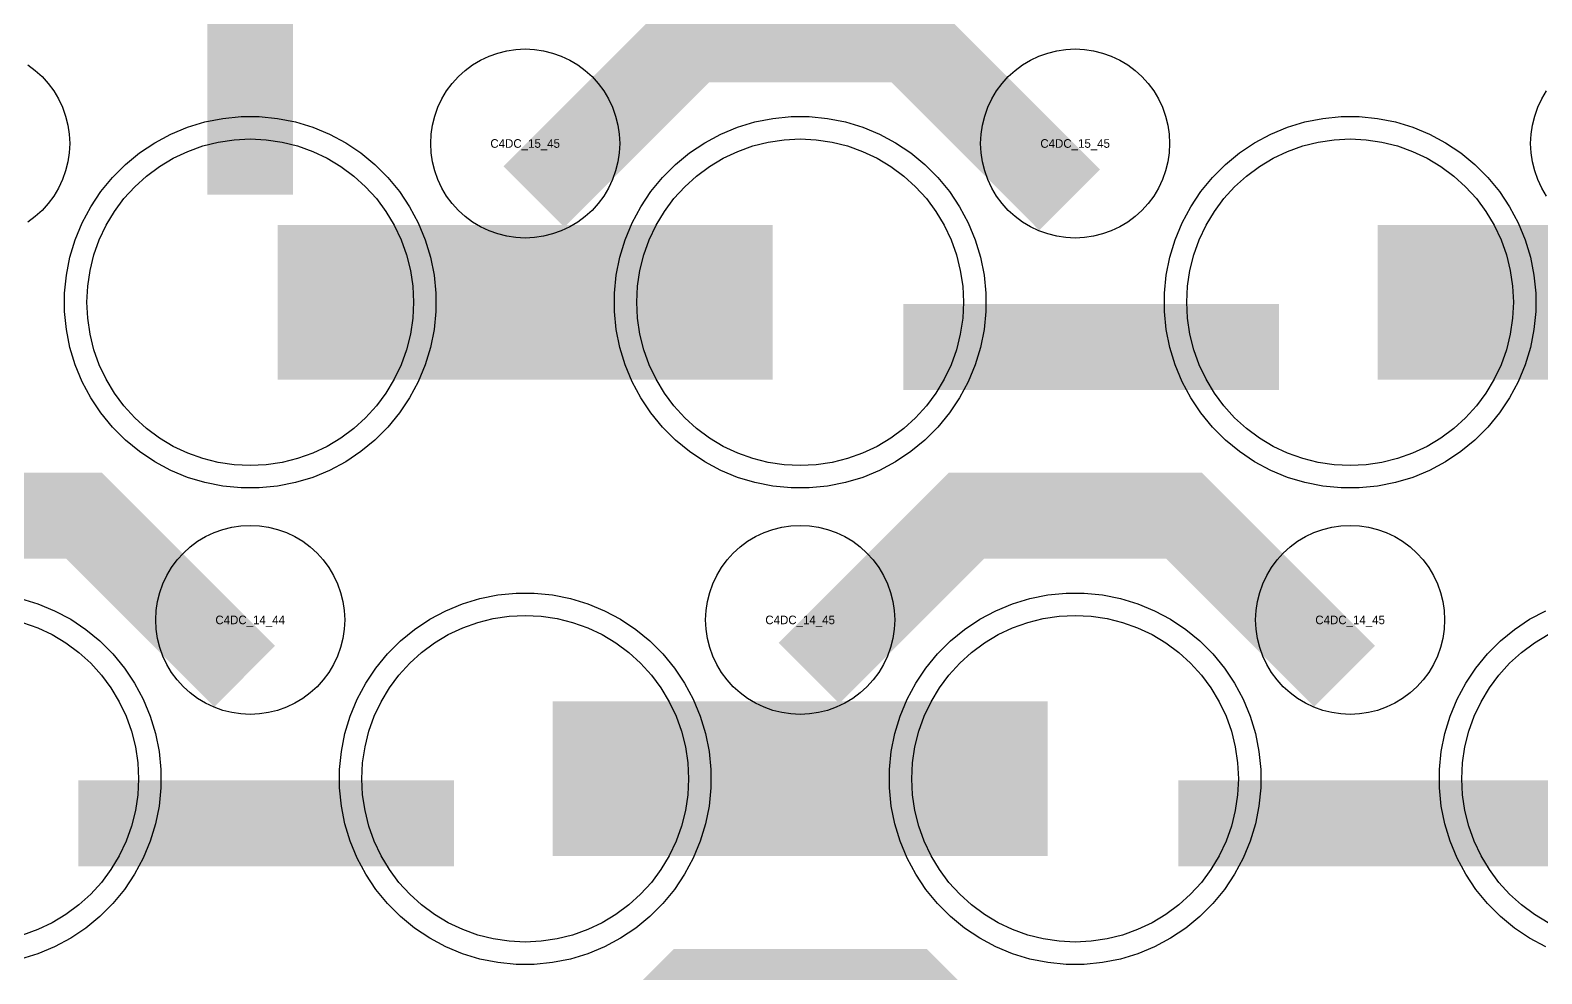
# Model space of a CAD drawing. Extents: x -11880 to 11880, y -14992 to 14992.
# Drawn here: x 2256 to 2695.8, y -12956.4 to -12682 of the extents above; entities that cross this region are included whole.
import ezdxf
from ezdxf.enums import TextEntityAlignment as Align

# ---------------------------------------------------------------- set-up
doc = ezdxf.new("R2010")
doc.units = 0
doc.header["$MEASUREMENT"] = 0
for name, color, linetype in [('GDS_775_DT_237', 138, 'CONTINUOUS'), ('RDL1_FS', 34, 'CONTINUOUS'), ('RDL_BS', 160, 'CONTINUOUS')]:
    doc.layers.add(name, color=color, linetype=linetype)

msp = doc.modelspace()

# ---------------------------------------------------------------- linework, layer by layer
at = {"layer": 'RDL1_FS'}
for points in [[(2320, -12808.614), (2315.343, -12808.385), (2310.732, -12807.701), (2306.209, -12806.569), (2301.819, -12804.997), (2297.605, -12803.005), (2293.605, -12800.607), (2289.86, -12797.829), (2286.406, -12794.699), (2283.276, -12791.245), (2280.498, -12787.5), (2278.1, -12783.5), (2276.108, -12779.286), (2274.536, -12774.896), (2273.404, -12770.373), (2272.72, -12765.762), (2272.491, -12761.105), (2272.72, -12756.448), (2273.404, -12751.837), (2274.536, -12747.314), (2276.108, -12742.924), (2278.1, -12738.71), (2280.498, -12734.71), (2283.276, -12730.965), (2286.406, -12727.511), (2289.86, -12724.381), (2293.605, -12721.603), (2297.605, -12719.205), (2301.819, -12717.213), (2306.209, -12715.641), (2310.732, -12714.509), (2315.343, -12713.825), (2320, -12713.596), (2324.657, -12713.825), (2329.268, -12714.509), (2333.791, -12715.641), (2338.181, -12717.213), (2342.395, -12719.205), (2346.395, -12721.603), (2350.14, -12724.381), (2353.594, -12727.511), (2356.724, -12730.965), (2359.502, -12734.71), (2361.9, -12738.71), (2363.892, -12742.924), (2365.464, -12747.314), (2366.596, -12751.837), (2367.28, -12756.448), (2367.509, -12761.105), (2367.28, -12765.762), (2366.596, -12770.373), (2365.464, -12774.896), (2363.892, -12779.286), (2361.9, -12783.5), (2359.502, -12787.5), (2356.724, -12791.245), (2353.594, -12794.699), (2350.14, -12797.829), (2346.395, -12800.607), (2342.395, -12803.005), (2338.181, -12804.997), (2333.791, -12806.569), (2329.268, -12807.701), (2324.657, -12808.385)], [(2480, -12808.614), (2475.343, -12808.385), (2470.732, -12807.701), (2466.209, -12806.569), (2461.819, -12804.997), (2457.605, -12803.005), (2453.605, -12800.607), (2449.86, -12797.829), (2446.406, -12794.699), (2443.276, -12791.245), (2440.498, -12787.5), (2438.1, -12783.5), (2436.108, -12779.286), (2434.536, -12774.896), (2433.404, -12770.373), (2432.72, -12765.762), (2432.491, -12761.105), (2432.72, -12756.448), (2433.404, -12751.837), (2434.536, -12747.314), (2436.108, -12742.924), (2438.1, -12738.71), (2440.498, -12734.71), (2443.276, -12730.965), (2446.406, -12727.511), (2449.86, -12724.381), (2453.605, -12721.603), (2457.605, -12719.205), (2461.819, -12717.213), (2466.209, -12715.641), (2470.732, -12714.509), (2475.343, -12713.825), (2480, -12713.596), (2484.657, -12713.825), (2489.268, -12714.509), (2493.791, -12715.641), (2498.181, -12717.213), (2502.395, -12719.205), (2506.395, -12721.603), (2510.14, -12724.381), (2513.594, -12727.511), (2516.724, -12730.965), (2519.502, -12734.71), (2521.9, -12738.71), (2523.892, -12742.924), (2525.464, -12747.314), (2526.596, -12751.837), (2527.28, -12756.448), (2527.509, -12761.105), (2527.28, -12765.762), (2526.596, -12770.373), (2525.464, -12774.896), (2523.892, -12779.286), (2521.9, -12783.5), (2519.502, -12787.5), (2516.724, -12791.245), (2513.594, -12794.699), (2510.14, -12797.829), (2506.395, -12800.607), (2502.395, -12803.005), (2498.181, -12804.997), (2493.791, -12806.569), (2489.268, -12807.701), (2484.657, -12808.385)], [(2640, -12808.614), (2635.343, -12808.385), (2630.732, -12807.701), (2626.209, -12806.569), (2621.819, -12804.997), (2617.605, -12803.005), (2613.605, -12800.607), (2609.86, -12797.829), (2606.406, -12794.699), (2603.276, -12791.245), (2600.498, -12787.5), (2598.1, -12783.5), (2596.108, -12779.286), (2594.536, -12774.896), (2593.404, -12770.373), (2592.72, -12765.762), (2592.491, -12761.105), (2592.72, -12756.448), (2593.404, -12751.837), (2594.536, -12747.314), (2596.108, -12742.924), (2598.1, -12738.71), (2600.498, -12734.71), (2603.276, -12730.965), (2606.406, -12727.511), (2609.86, -12724.381), (2613.605, -12721.603), (2617.605, -12719.205), (2621.819, -12717.213), (2626.209, -12715.641), (2630.732, -12714.509), (2635.343, -12713.825), (2640, -12713.596), (2644.657, -12713.825), (2649.268, -12714.509), (2653.791, -12715.641), (2658.181, -12717.213), (2662.395, -12719.205), (2666.395, -12721.603), (2670.14, -12724.381), (2673.594, -12727.511), (2676.724, -12730.965), (2679.502, -12734.71), (2681.9, -12738.71), (2683.892, -12742.924), (2685.464, -12747.314), (2686.596, -12751.837), (2687.28, -12756.448), (2687.509, -12761.105), (2687.28, -12765.762), (2686.596, -12770.373), (2685.464, -12774.896), (2683.892, -12779.286), (2681.9, -12783.5), (2679.502, -12787.5), (2676.724, -12791.245), (2673.594, -12794.699), (2670.14, -12797.829), (2666.395, -12800.607), (2662.395, -12803.005), (2658.181, -12804.997), (2653.791, -12806.569), (2649.268, -12807.701), (2644.657, -12808.385)]]:
    msp.add_lwpolyline(points, close=True, dxfattribs=at)
for points in [[(2328.002, -12761.105, 45, 45, 0), (2400.002, -12761.105, 45, 45, 0)], [(2400.002, -12761.105, 45, 45, 0), (2472.002, -12761.105, 45, 45, 0)], [(2648.002, -12761.105, 45, 45, 0), (2720.002, -12761.105, 45, 45, 0)]]:
    msp.add_lwpolyline(points, format="xyseb", dxfattribs=at)
at = {"layer": 'RDL1_FS', "color": 241, "true_color": 0xf7abae}
for points in [[(2400, -12947.174), (2395.343, -12946.945), (2390.732, -12946.261), (2386.209, -12945.129), (2381.819, -12943.557), (2377.605, -12941.565), (2373.605, -12939.167), (2369.86, -12936.389), (2366.406, -12933.259), (2363.276, -12929.805), (2360.498, -12926.06), (2358.1, -12922.06), (2356.108, -12917.846), (2354.536, -12913.456), (2353.404, -12908.933), (2352.72, -12904.322), (2352.491, -12899.665), (2352.72, -12895.008), (2353.404, -12890.397), (2354.536, -12885.874), (2356.108, -12881.484), (2358.1, -12877.27), (2360.498, -12873.27), (2363.276, -12869.525), (2366.406, -12866.071), (2369.86, -12862.941), (2373.605, -12860.163), (2377.605, -12857.765), (2381.819, -12855.773), (2386.209, -12854.201), (2390.732, -12853.069), (2395.343, -12852.385), (2400, -12852.156), (2404.657, -12852.385), (2409.268, -12853.069), (2413.791, -12854.201), (2418.181, -12855.773), (2422.395, -12857.765), (2426.395, -12860.163), (2430.14, -12862.941), (2433.594, -12866.071), (2436.724, -12869.525), (2439.502, -12873.27), (2441.9, -12877.27), (2443.892, -12881.484), (2445.464, -12885.874), (2446.596, -12890.397), (2447.28, -12895.008), (2447.509, -12899.665), (2447.28, -12904.322), (2446.596, -12908.933), (2445.464, -12913.456), (2443.892, -12917.846), (2441.9, -12922.06), (2439.502, -12926.06), (2436.724, -12929.805), (2433.594, -12933.259), (2430.14, -12936.389), (2426.395, -12939.167), (2422.395, -12941.565), (2418.181, -12943.557), (2413.791, -12945.129), (2409.268, -12946.261), (2404.657, -12946.945)], [(2560, -12947.174), (2555.343, -12946.945), (2550.732, -12946.261), (2546.209, -12945.129), (2541.819, -12943.557), (2537.605, -12941.565), (2533.605, -12939.167), (2529.86, -12936.389), (2526.406, -12933.259), (2523.276, -12929.805), (2520.498, -12926.06), (2518.1, -12922.06), (2516.108, -12917.846), (2514.536, -12913.456), (2513.404, -12908.933), (2512.72, -12904.322), (2512.491, -12899.665), (2512.72, -12895.008), (2513.404, -12890.397), (2514.536, -12885.874), (2516.108, -12881.484), (2518.1, -12877.27), (2520.498, -12873.27), (2523.276, -12869.525), (2526.406, -12866.071), (2529.86, -12862.941), (2533.605, -12860.163), (2537.605, -12857.765), (2541.819, -12855.773), (2546.209, -12854.201), (2550.732, -12853.069), (2555.343, -12852.385), (2560, -12852.156), (2564.657, -12852.385), (2569.268, -12853.069), (2573.791, -12854.201), (2578.181, -12855.773), (2582.395, -12857.765), (2586.395, -12860.163), (2590.14, -12862.941), (2593.594, -12866.071), (2596.724, -12869.525), (2599.502, -12873.27), (2601.9, -12877.27), (2603.892, -12881.484), (2605.464, -12885.874), (2606.596, -12890.397), (2607.28, -12895.008), (2607.509, -12899.665), (2607.28, -12904.322), (2606.596, -12908.933), (2605.464, -12913.456), (2603.892, -12917.846), (2601.9, -12922.06), (2599.502, -12926.06), (2596.724, -12929.805), (2593.594, -12933.259), (2590.14, -12936.389), (2586.395, -12939.167), (2582.395, -12941.565), (2578.181, -12943.557), (2573.791, -12945.129), (2569.268, -12946.261), (2564.657, -12946.945)]]:
    msp.add_lwpolyline(points, close=True, dxfattribs=at)
for points in [[(2253.791, -12854.201), (2258.181, -12855.773), (2262.395, -12857.765), (2266.395, -12860.163), (2270.14, -12862.941), (2273.594, -12866.071), (2276.724, -12869.525), (2279.502, -12873.27), (2281.9, -12877.27), (2283.892, -12881.484), (2285.464, -12885.874), (2286.596, -12890.397), (2287.28, -12895.008), (2287.509, -12899.665), (2287.28, -12904.322), (2286.596, -12908.933), (2285.464, -12913.456), (2283.892, -12917.846), (2281.9, -12922.06), (2279.502, -12926.06), (2276.724, -12929.805), (2273.594, -12933.259), (2270.14, -12936.389), (2266.395, -12939.167), (2262.395, -12941.565), (2258.181, -12943.557), (2253.791, -12945.129)], [(2697.605, -12941.565), (2693.605, -12939.167), (2689.86, -12936.389), (2686.406, -12933.259), (2683.276, -12929.805), (2680.498, -12926.06), (2678.1, -12922.06), (2676.108, -12917.846), (2674.536, -12913.456), (2673.404, -12908.933), (2672.72, -12904.322), (2672.491, -12899.665), (2672.72, -12895.008), (2673.404, -12890.397), (2674.536, -12885.874), (2676.108, -12881.484), (2678.1, -12877.27), (2680.498, -12873.27), (2683.276, -12869.525), (2686.406, -12866.071), (2689.86, -12862.941), (2693.605, -12860.163), (2697.605, -12857.765)]]:
    msp.add_lwpolyline(points, dxfattribs=at)
for points in [[(2408.002, -12899.665, 45, 45, 0), (2480.002, -12899.665, 45, 45, 0)], [(2480.002, -12899.665, 45, 45, 0), (2552.002, -12899.665, 45, 45, 0)]]:
    msp.add_lwpolyline(points, format="xyseb", dxfattribs=at)
at = {"layer": 'RDL_BS'}
for points in [[(2320, -12729.83, 25, 25, 0), (2320, -12623.053, 25, 25, 0)], [(2320, -12653.522, 25, 25, 0), (2320, -12699.142, 25, 25, 0)], [(2402.562, -12730.419, 25, 25, 0), (2448.377, -12684.604, 25, 25, 0), (2481.93, -12684.604, 25, 25, 0)], [(2558.401, -12731.318, 25, 25, 0), (2511.687, -12684.604, 25, 25, 0), (2481.929, -12684.604, 25, 25, 0)], [(2510.016, -12774.118, 25, 25, 0), (2619.281, -12774.118, 25, 25, 0)], [(2318.401, -12869.878, 25, 25, 0), (2271.687, -12823.164, 25, 25, 0), (2241.929, -12823.164, 25, 25, 0)], [(2482.562, -12868.979, 25, 25, 0), (2528.377, -12823.164, 25, 25, 0), (2561.93, -12823.164, 25, 25, 0)], [(2638.401, -12869.878, 25, 25, 0), (2591.687, -12823.164, 25, 25, 0), (2561.929, -12823.164, 25, 25, 0)], [(2402.562, -13007.544, 25, 25, 0), (2448.377, -12961.729, 25, 25, 0), (2481.93, -12961.729, 25, 25, 0)], [(2558.401, -13008.443, 25, 25, 0), (2511.687, -12961.729, 25, 25, 0), (2481.929, -12961.729, 25, 25, 0)]]:
    msp.add_lwpolyline(points, format="xyseb", dxfattribs=at)
for points in [[(2400, -12742.411), (2397.307, -12742.279), (2394.635, -12741.883), (2392.016, -12741.226), (2389.481, -12740.319), (2387.044, -12739.167), (2384.72, -12737.774), (2382.557, -12736.171), (2380.558, -12734.359), (2378.746, -12732.36), (2377.143, -12730.197), (2375.75, -12727.873), (2374.598, -12725.436), (2373.691, -12722.901), (2373.034, -12720.282), (2372.638, -12717.61), (2372.506, -12714.917), (2372.638, -12712.224), (2373.034, -12709.552), (2373.691, -12706.933), (2374.598, -12704.398), (2375.75, -12701.961), (2377.143, -12699.637), (2378.746, -12697.474), (2380.558, -12695.475), (2382.557, -12693.663), (2384.72, -12692.06), (2387.044, -12690.667), (2389.481, -12689.515), (2392.016, -12688.608), (2394.635, -12687.951), (2397.307, -12687.555), (2400, -12687.423), (2402.693, -12687.555), (2405.365, -12687.951), (2407.984, -12688.608), (2410.519, -12689.515), (2412.956, -12690.667), (2415.28, -12692.06), (2417.443, -12693.663), (2419.442, -12695.475), (2421.254, -12697.474), (2422.857, -12699.637), (2424.25, -12701.961), (2425.402, -12704.398), (2426.309, -12706.933), (2426.966, -12709.552), (2427.362, -12712.224), (2427.494, -12714.917), (2427.362, -12717.61), (2426.966, -12720.282), (2426.309, -12722.901), (2425.402, -12725.436), (2424.25, -12727.873), (2422.857, -12730.197), (2421.254, -12732.36), (2419.442, -12734.359), (2417.443, -12736.171), (2415.28, -12737.774), (2412.956, -12739.167), (2410.519, -12740.319), (2407.984, -12741.226), (2405.365, -12741.883), (2402.693, -12742.279)], [(2560, -12742.411), (2557.307, -12742.279), (2554.635, -12741.883), (2552.016, -12741.226), (2549.481, -12740.319), (2547.044, -12739.167), (2544.72, -12737.774), (2542.557, -12736.171), (2540.558, -12734.359), (2538.746, -12732.36), (2537.143, -12730.197), (2535.75, -12727.873), (2534.598, -12725.436), (2533.691, -12722.901), (2533.034, -12720.282), (2532.638, -12717.61), (2532.506, -12714.917), (2532.638, -12712.224), (2533.034, -12709.552), (2533.691, -12706.933), (2534.598, -12704.398), (2535.75, -12701.961), (2537.143, -12699.637), (2538.746, -12697.474), (2540.558, -12695.475), (2542.557, -12693.663), (2544.72, -12692.06), (2547.044, -12690.667), (2549.481, -12689.515), (2552.016, -12688.608), (2554.635, -12687.951), (2557.307, -12687.555), (2560, -12687.423), (2562.693, -12687.555), (2565.365, -12687.951), (2567.984, -12688.608), (2570.519, -12689.515), (2572.956, -12690.667), (2575.28, -12692.06), (2577.443, -12693.663), (2579.442, -12695.475), (2581.254, -12697.474), (2582.857, -12699.637), (2584.25, -12701.961), (2585.402, -12704.398), (2586.309, -12706.933), (2586.966, -12709.552), (2587.362, -12712.224), (2587.494, -12714.917), (2587.362, -12717.61), (2586.966, -12720.282), (2586.309, -12722.901), (2585.402, -12725.436), (2584.25, -12727.873), (2582.857, -12730.197), (2581.254, -12732.36), (2579.442, -12734.359), (2577.443, -12736.171), (2575.28, -12737.774), (2572.956, -12739.167), (2570.519, -12740.319), (2567.984, -12741.226), (2565.365, -12741.883), (2562.693, -12742.279)], [(2317.356, -12815.105), (2312.062, -12814.588), (2306.835, -12813.542), (2301.795, -12812.011), (2296.885, -12809.98), (2292.223, -12807.488), (2287.809, -12804.541), (2283.708, -12801.179), (2279.926, -12797.397), (2276.564, -12793.296), (2273.617, -12788.882), (2271.125, -12784.22), (2269.094, -12779.31), (2267.563, -12774.27), (2266.517, -12769.043), (2266, -12763.749), (2266, -12758.461), (2266.517, -12753.167), (2267.563, -12747.94), (2269.094, -12742.9), (2271.125, -12737.99), (2273.617, -12733.328), (2276.564, -12728.914), (2279.926, -12724.813), (2283.708, -12721.031), (2287.809, -12717.669), (2292.223, -12714.722), (2296.885, -12712.23), (2301.795, -12710.199), (2306.835, -12708.668), (2312.062, -12707.622), (2317.356, -12707.105), (2322.644, -12707.105), (2327.938, -12707.622), (2333.165, -12708.668), (2338.205, -12710.199), (2343.115, -12712.23), (2347.777, -12714.722), (2352.191, -12717.669), (2356.292, -12721.031), (2360.074, -12724.813), (2363.436, -12728.914), (2366.383, -12733.328), (2368.875, -12737.99), (2370.906, -12742.9), (2372.437, -12747.94), (2373.483, -12753.167), (2374, -12758.461), (2374, -12763.749), (2373.483, -12769.043), (2372.437, -12774.27), (2370.906, -12779.31), (2368.875, -12784.22), (2366.383, -12788.882), (2363.436, -12793.296), (2360.074, -12797.397), (2356.292, -12801.179), (2352.191, -12804.541), (2347.777, -12807.488), (2343.115, -12809.98), (2338.205, -12812.011), (2333.165, -12813.542), (2327.938, -12814.588), (2322.644, -12815.105)], [(2477.356, -12815.105), (2472.062, -12814.588), (2466.835, -12813.542), (2461.795, -12812.011), (2456.885, -12809.98), (2452.223, -12807.488), (2447.809, -12804.541), (2443.708, -12801.179), (2439.926, -12797.397), (2436.564, -12793.296), (2433.617, -12788.882), (2431.125, -12784.22), (2429.094, -12779.31), (2427.563, -12774.27), (2426.517, -12769.043), (2426, -12763.749), (2426, -12758.461), (2426.517, -12753.167), (2427.563, -12747.94), (2429.094, -12742.9), (2431.125, -12737.99), (2433.617, -12733.328), (2436.564, -12728.914), (2439.926, -12724.813), (2443.708, -12721.031), (2447.809, -12717.669), (2452.223, -12714.722), (2456.885, -12712.23), (2461.795, -12710.199), (2466.835, -12708.668), (2472.062, -12707.622), (2477.356, -12707.105), (2482.644, -12707.105), (2487.938, -12707.622), (2493.165, -12708.668), (2498.205, -12710.199), (2503.115, -12712.23), (2507.777, -12714.722), (2512.191, -12717.669), (2516.292, -12721.031), (2520.074, -12724.813), (2523.436, -12728.914), (2526.383, -12733.328), (2528.875, -12737.99), (2530.906, -12742.9), (2532.437, -12747.94), (2533.483, -12753.167), (2534, -12758.461), (2534, -12763.749), (2533.483, -12769.043), (2532.437, -12774.27), (2530.906, -12779.31), (2528.875, -12784.22), (2526.383, -12788.882), (2523.436, -12793.296), (2520.074, -12797.397), (2516.292, -12801.179), (2512.191, -12804.541), (2507.777, -12807.488), (2503.115, -12809.98), (2498.205, -12812.011), (2493.165, -12813.542), (2487.938, -12814.588), (2482.644, -12815.105)], [(2637.356, -12815.105), (2632.062, -12814.588), (2626.835, -12813.542), (2621.795, -12812.011), (2616.885, -12809.98), (2612.223, -12807.488), (2607.809, -12804.541), (2603.708, -12801.179), (2599.926, -12797.397), (2596.564, -12793.296), (2593.617, -12788.882), (2591.125, -12784.22), (2589.094, -12779.31), (2587.563, -12774.27), (2586.517, -12769.043), (2586, -12763.749), (2586, -12758.461), (2586.517, -12753.167), (2587.563, -12747.94), (2589.094, -12742.9), (2591.125, -12737.99), (2593.617, -12733.328), (2596.564, -12728.914), (2599.926, -12724.813), (2603.708, -12721.031), (2607.809, -12717.669), (2612.223, -12714.722), (2616.885, -12712.23), (2621.795, -12710.199), (2626.835, -12708.668), (2632.062, -12707.622), (2637.356, -12707.105), (2642.644, -12707.105), (2647.938, -12707.622), (2653.165, -12708.668), (2658.205, -12710.199), (2663.115, -12712.23), (2667.777, -12714.722), (2672.191, -12717.669), (2676.292, -12721.031), (2680.074, -12724.813), (2683.436, -12728.914), (2686.383, -12733.328), (2688.875, -12737.99), (2690.906, -12742.9), (2692.437, -12747.94), (2693.483, -12753.167), (2694, -12758.461), (2694, -12763.749), (2693.483, -12769.043), (2692.437, -12774.27), (2690.906, -12779.31), (2688.875, -12784.22), (2686.383, -12788.882), (2683.436, -12793.296), (2680.074, -12797.397), (2676.292, -12801.179), (2672.191, -12804.541), (2667.777, -12807.488), (2663.115, -12809.98), (2658.205, -12812.011), (2653.165, -12813.542), (2647.938, -12814.588), (2642.644, -12815.105)], [(2320, -12880.971), (2317.307, -12880.839), (2314.635, -12880.443), (2312.016, -12879.786), (2309.481, -12878.879), (2307.044, -12877.727), (2304.72, -12876.334), (2302.557, -12874.731), (2300.558, -12872.919), (2298.746, -12870.92), (2297.143, -12868.757), (2295.75, -12866.433), (2294.598, -12863.996), (2293.691, -12861.461), (2293.034, -12858.842), (2292.638, -12856.17), (2292.506, -12853.477), (2292.638, -12850.784), (2293.034, -12848.112), (2293.691, -12845.493), (2294.598, -12842.958), (2295.75, -12840.521), (2297.143, -12838.197), (2298.746, -12836.034), (2300.558, -12834.035), (2302.557, -12832.223), (2304.72, -12830.62), (2307.044, -12829.227), (2309.481, -12828.075), (2312.016, -12827.168), (2314.635, -12826.511), (2317.307, -12826.115), (2320, -12825.983), (2322.693, -12826.115), (2325.365, -12826.511), (2327.984, -12827.168), (2330.519, -12828.075), (2332.956, -12829.227), (2335.28, -12830.62), (2337.443, -12832.223), (2339.442, -12834.035), (2341.254, -12836.034), (2342.857, -12838.197), (2344.25, -12840.521), (2345.402, -12842.958), (2346.309, -12845.493), (2346.966, -12848.112), (2347.362, -12850.784), (2347.494, -12853.477), (2347.362, -12856.17), (2346.966, -12858.842), (2346.309, -12861.461), (2345.402, -12863.996), (2344.25, -12866.433), (2342.857, -12868.757), (2341.254, -12870.92), (2339.442, -12872.919), (2337.443, -12874.731), (2335.28, -12876.334), (2332.956, -12877.727), (2330.519, -12878.879), (2327.984, -12879.786), (2325.365, -12880.443), (2322.693, -12880.839)], [(2480, -12880.971), (2477.307, -12880.839), (2474.635, -12880.443), (2472.016, -12879.786), (2469.481, -12878.879), (2467.044, -12877.727), (2464.72, -12876.334), (2462.557, -12874.731), (2460.558, -12872.919), (2458.746, -12870.92), (2457.143, -12868.757), (2455.75, -12866.433), (2454.598, -12863.996), (2453.691, -12861.461), (2453.034, -12858.842), (2452.638, -12856.17), (2452.506, -12853.477), (2452.638, -12850.784), (2453.034, -12848.112), (2453.691, -12845.493), (2454.598, -12842.958), (2455.75, -12840.521), (2457.143, -12838.197), (2458.746, -12836.034), (2460.558, -12834.035), (2462.557, -12832.223), (2464.72, -12830.62), (2467.044, -12829.227), (2469.481, -12828.075), (2472.016, -12827.168), (2474.635, -12826.511), (2477.307, -12826.115), (2480, -12825.983), (2482.693, -12826.115), (2485.365, -12826.511), (2487.984, -12827.168), (2490.519, -12828.075), (2492.956, -12829.227), (2495.28, -12830.62), (2497.443, -12832.223), (2499.442, -12834.035), (2501.254, -12836.034), (2502.857, -12838.197), (2504.25, -12840.521), (2505.402, -12842.958), (2506.309, -12845.493), (2506.966, -12848.112), (2507.362, -12850.784), (2507.494, -12853.477), (2507.362, -12856.17), (2506.966, -12858.842), (2506.309, -12861.461), (2505.402, -12863.996), (2504.25, -12866.433), (2502.857, -12868.757), (2501.254, -12870.92), (2499.442, -12872.919), (2497.443, -12874.731), (2495.28, -12876.334), (2492.956, -12877.727), (2490.519, -12878.879), (2487.984, -12879.786), (2485.365, -12880.443), (2482.693, -12880.839)], [(2640, -12880.971), (2637.307, -12880.839), (2634.635, -12880.443), (2632.016, -12879.786), (2629.481, -12878.879), (2627.044, -12877.727), (2624.72, -12876.334), (2622.557, -12874.731), (2620.558, -12872.919), (2618.746, -12870.92), (2617.143, -12868.757), (2615.75, -12866.433), (2614.598, -12863.996), (2613.691, -12861.461), (2613.034, -12858.842), (2612.638, -12856.17), (2612.506, -12853.477), (2612.638, -12850.784), (2613.034, -12848.112), (2613.691, -12845.493), (2614.598, -12842.958), (2615.75, -12840.521), (2617.143, -12838.197), (2618.746, -12836.034), (2620.558, -12834.035), (2622.557, -12832.223), (2624.72, -12830.62), (2627.044, -12829.227), (2629.481, -12828.075), (2632.016, -12827.168), (2634.635, -12826.511), (2637.307, -12826.115), (2640, -12825.983), (2642.693, -12826.115), (2645.365, -12826.511), (2647.984, -12827.168), (2650.519, -12828.075), (2652.956, -12829.227), (2655.28, -12830.62), (2657.443, -12832.223), (2659.442, -12834.035), (2661.254, -12836.034), (2662.857, -12838.197), (2664.25, -12840.521), (2665.402, -12842.958), (2666.309, -12845.493), (2666.966, -12848.112), (2667.362, -12850.784), (2667.494, -12853.477), (2667.362, -12856.17), (2666.966, -12858.842), (2666.309, -12861.461), (2665.402, -12863.996), (2664.25, -12866.433), (2662.857, -12868.757), (2661.254, -12870.92), (2659.442, -12872.919), (2657.443, -12874.731), (2655.28, -12876.334), (2652.956, -12877.727), (2650.519, -12878.879), (2647.984, -12879.786), (2645.365, -12880.443), (2642.693, -12880.839)]]:
    msp.add_lwpolyline(points, close=True, dxfattribs=at)
for points in [[(2255.28, -12692.06), (2257.443, -12693.663), (2259.442, -12695.475), (2261.254, -12697.474), (2262.857, -12699.637), (2264.25, -12701.961), (2265.402, -12704.398), (2266.309, -12706.933), (2266.966, -12709.552), (2267.362, -12712.224), (2267.494, -12714.917), (2267.362, -12717.61), (2266.966, -12720.282), (2266.309, -12722.901), (2265.402, -12725.436), (2264.25, -12727.873), (2262.857, -12730.197), (2261.254, -12732.36), (2259.442, -12734.359), (2257.443, -12736.171), (2255.28, -12737.774)], [(2697.143, -12730.197), (2695.75, -12727.873), (2694.598, -12725.436), (2693.691, -12722.901), (2693.034, -12720.282), (2692.638, -12717.61), (2692.506, -12714.917), (2692.638, -12712.224), (2693.034, -12709.552), (2693.691, -12706.933), (2694.598, -12704.398), (2695.75, -12701.961), (2697.143, -12699.637)]]:
    msp.add_lwpolyline(points, dxfattribs=at)
at = {"layer": 'RDL_BS', "color": 241, "true_color": 0xf7abae}
for points in [[(2253.165, -12847.228), (2258.205, -12848.759), (2263.115, -12850.79), (2267.777, -12853.282), (2272.191, -12856.229), (2276.292, -12859.591), (2280.074, -12863.373), (2283.436, -12867.474), (2286.383, -12871.888), (2288.875, -12876.55), (2290.906, -12881.46), (2292.437, -12886.5), (2293.483, -12891.727), (2294, -12897.021), (2294, -12902.309), (2293.483, -12907.603), (2292.437, -12912.83), (2290.906, -12917.87), (2288.875, -12922.78), (2286.383, -12927.442), (2283.436, -12931.856), (2280.074, -12935.957), (2276.292, -12939.739), (2272.191, -12943.101), (2267.777, -12946.048), (2263.115, -12948.54), (2258.205, -12950.571), (2253.165, -12952.102)], [(2696.885, -12948.54), (2692.223, -12946.048), (2687.809, -12943.101), (2683.708, -12939.739), (2679.926, -12935.957), (2676.564, -12931.856), (2673.617, -12927.442), (2671.125, -12922.78), (2669.094, -12917.87), (2667.563, -12912.83), (2666.517, -12907.603), (2666, -12902.309), (2666, -12897.021), (2666.517, -12891.727), (2667.563, -12886.5), (2669.094, -12881.46), (2671.125, -12876.55), (2673.617, -12871.888), (2676.564, -12867.474), (2679.926, -12863.373), (2683.708, -12859.591), (2687.809, -12856.229), (2692.223, -12853.282), (2696.885, -12850.79)]]:
    msp.add_lwpolyline(points, dxfattribs=at)
for points in [[(2397.356, -12953.665), (2392.062, -12953.148), (2386.835, -12952.102), (2381.795, -12950.571), (2376.885, -12948.54), (2372.223, -12946.048), (2367.809, -12943.101), (2363.708, -12939.739), (2359.926, -12935.957), (2356.564, -12931.856), (2353.617, -12927.442), (2351.125, -12922.78), (2349.094, -12917.87), (2347.563, -12912.83), (2346.517, -12907.603), (2346, -12902.309), (2346, -12897.021), (2346.517, -12891.727), (2347.563, -12886.5), (2349.094, -12881.46), (2351.125, -12876.55), (2353.617, -12871.888), (2356.564, -12867.474), (2359.926, -12863.373), (2363.708, -12859.591), (2367.809, -12856.229), (2372.223, -12853.282), (2376.885, -12850.79), (2381.795, -12848.759), (2386.835, -12847.228), (2392.062, -12846.182), (2397.356, -12845.665), (2402.644, -12845.665), (2407.938, -12846.182), (2413.165, -12847.228), (2418.205, -12848.759), (2423.115, -12850.79), (2427.777, -12853.282), (2432.191, -12856.229), (2436.292, -12859.591), (2440.074, -12863.373), (2443.436, -12867.474), (2446.383, -12871.888), (2448.875, -12876.55), (2450.906, -12881.46), (2452.437, -12886.5), (2453.483, -12891.727), (2454, -12897.021), (2454, -12902.309), (2453.483, -12907.603), (2452.437, -12912.83), (2450.906, -12917.87), (2448.875, -12922.78), (2446.383, -12927.442), (2443.436, -12931.856), (2440.074, -12935.957), (2436.292, -12939.739), (2432.191, -12943.101), (2427.777, -12946.048), (2423.115, -12948.54), (2418.205, -12950.571), (2413.165, -12952.102), (2407.938, -12953.148), (2402.644, -12953.665)], [(2557.356, -12953.665), (2552.062, -12953.148), (2546.835, -12952.102), (2541.795, -12950.571), (2536.885, -12948.54), (2532.223, -12946.048), (2527.809, -12943.101), (2523.708, -12939.739), (2519.926, -12935.957), (2516.564, -12931.856), (2513.617, -12927.442), (2511.125, -12922.78), (2509.094, -12917.87), (2507.563, -12912.83), (2506.517, -12907.603), (2506, -12902.309), (2506, -12897.021), (2506.517, -12891.727), (2507.563, -12886.5), (2509.094, -12881.46), (2511.125, -12876.55), (2513.617, -12871.888), (2516.564, -12867.474), (2519.926, -12863.373), (2523.708, -12859.591), (2527.809, -12856.229), (2532.223, -12853.282), (2536.885, -12850.79), (2541.795, -12848.759), (2546.835, -12847.228), (2552.062, -12846.182), (2557.356, -12845.665), (2562.644, -12845.665), (2567.938, -12846.182), (2573.165, -12847.228), (2578.205, -12848.759), (2583.115, -12850.79), (2587.777, -12853.282), (2592.191, -12856.229), (2596.292, -12859.591), (2600.074, -12863.373), (2603.436, -12867.474), (2606.383, -12871.888), (2608.875, -12876.55), (2610.906, -12881.46), (2612.437, -12886.5), (2613.483, -12891.727), (2614, -12897.021), (2614, -12902.309), (2613.483, -12907.603), (2612.437, -12912.83), (2610.906, -12917.87), (2608.875, -12922.78), (2606.383, -12927.442), (2603.436, -12931.856), (2600.074, -12935.957), (2596.292, -12939.739), (2592.191, -12943.101), (2587.777, -12946.048), (2583.115, -12948.54), (2578.205, -12950.571), (2573.165, -12952.102), (2567.938, -12953.148), (2562.644, -12953.665)]]:
    msp.add_lwpolyline(points, close=True, dxfattribs=at)
for points in [[(2270.016, -12912.678, 25, 25, 0), (2379.281, -12912.678, 25, 25, 0)], [(2590.016, -12912.678, 25, 25, 0), (2699.281, -12912.678, 25, 25, 0)]]:
    msp.add_lwpolyline(points, format="xyseb", dxfattribs=at)

# ---------------------------------------------------------------- texts
at = {"layer": 'GDS_775_DT_237'}
for s, p in [('C4DC_15_45', (2400, -12714.917)), ('C4DC_15_45', (2400, -12714.917)), ('C4DC_15_45', (2560, -12714.917)), ('C4DC_15_45', (2560, -12714.917)), ('C4DC_14_44', (2320, -12853.477)), ('C4DC_14_44', (2320, -12853.477)), ('C4DC_14_45', (2480, -12853.477)), ('C4DC_14_45', (2480, -12853.477)), ('C4DC_14_45', (2640, -12853.477)), ('C4DC_14_45', (2640, -12853.477))]:
    msp.add_text(s, height=2.5, dxfattribs=at).set_placement(p, align=Align.MIDDLE_CENTER)

doc.saveas('drawing.dxf')
